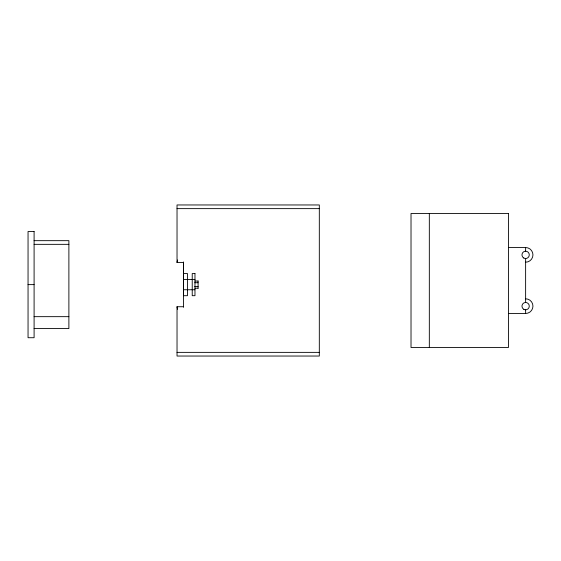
<?xml version="1.0" encoding="UTF-8"?>
<svg xmlns="http://www.w3.org/2000/svg" width="561" height="561" viewBox="0 0 561 561"><rect width="100%" height="100%" fill="white"/><g stroke="black" fill="none" stroke-linecap="round" stroke-linejoin="round"><path stroke-width="0.84" d="M183.426 283.67L183.426 295.696L187.465 295.696L187.465 273.544L183.468 273.544L183.44 289.749L194.969 289.749M183.426 281.033L183.426 262.506L177.031 262.506L177.031 204.961L319.314 204.961L319.314 356.039L177.031 356.039L177.031 306.734L183.44 306.734M177.031 262.506L177.549 259.96M177.031 208.629L319.314 208.629M34.095 240.669L68.884 240.669L68.884 328.571L34.095 328.571M34.095 244.337L68.884 244.337M508.434 247.541L525.622 247.541A7.328 7.328 0 0 1 532.95 254.862A7.328 7.328 0 0 1 525.622 262.19M194.969 279.49L183.44 279.49L183.44 262.506M194.969 281.033L198.089 281.033M194.737 282.716L198.089 282.716M28.05 284.623L34.095 284.623M194.737 286.531L198.089 286.531M194.969 288.214L198.089 288.214M508.434 313.459L525.622 313.459A7.328 7.328 0 0 0 532.95 306.138A7.328 7.328 0 0 0 525.622 298.81M34.095 316.663L68.884 316.663M177.031 352.371L319.314 352.371M177.031 306.734L177.549 309.279M525.622 247.541L525.622 251.202M525.622 258.523L525.622 302.477M525.622 309.798L525.622 313.459M429.326 213.482L429.326 347.518M198.089 280.956L198.089 288.284M183.44 261.924L183.44 307.323M508.434 213.482L411.017 213.482L411.017 347.518L508.434 347.518L508.434 213.482M34.095 231.518L28.05 231.518L28.05 337.722L34.095 337.722L34.095 231.518M194.969 273.544L192.227 273.544L192.227 295.696L194.969 295.696L194.969 273.544M523.792 258.032A3.661 3.661 0 0 0 529.289 254.862A3.661 3.661 0 0 0 523.792 251.693A3.661 3.661 0 0 0 523.792 258.032M523.792 309.307A3.661 3.661 0 0 0 529.289 306.138A3.661 3.661 0 0 0 523.792 302.968A3.661 3.661 0 0 0 523.792 309.307"/></g></svg>
